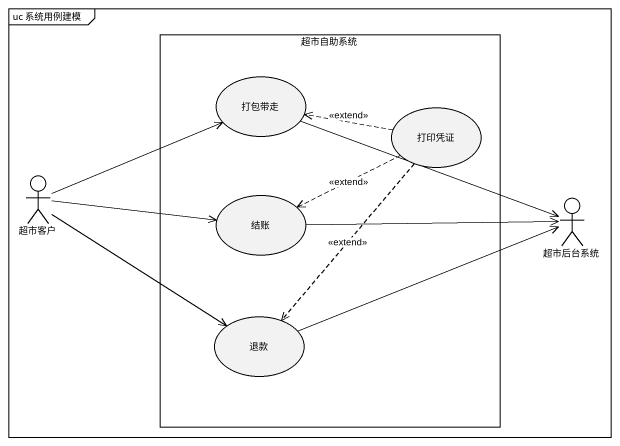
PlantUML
@startuml
mainframe uc 系统用例建模
rectangle 超市自助系统 {
  usecase 打包带走
  usecase 打印凭证
  usecase 结账
  usecase 退款
}
actor 超市客户
actor 超市后台系统
打包带走 -right-> 超市后台系统
打印凭证 .left.> 打包带走 : <<extend>>
打印凭证 .left.> 结账 : <<extend>>
打印凭证 ..> 退款 : <<extend>>
超市客户 -right-> 打包带走
超市客户 -right-> 结账
超市客户 -right-> 退款
结账 -right-> 超市后台系统
退款 -right-> 超市后台系统
@enduml
